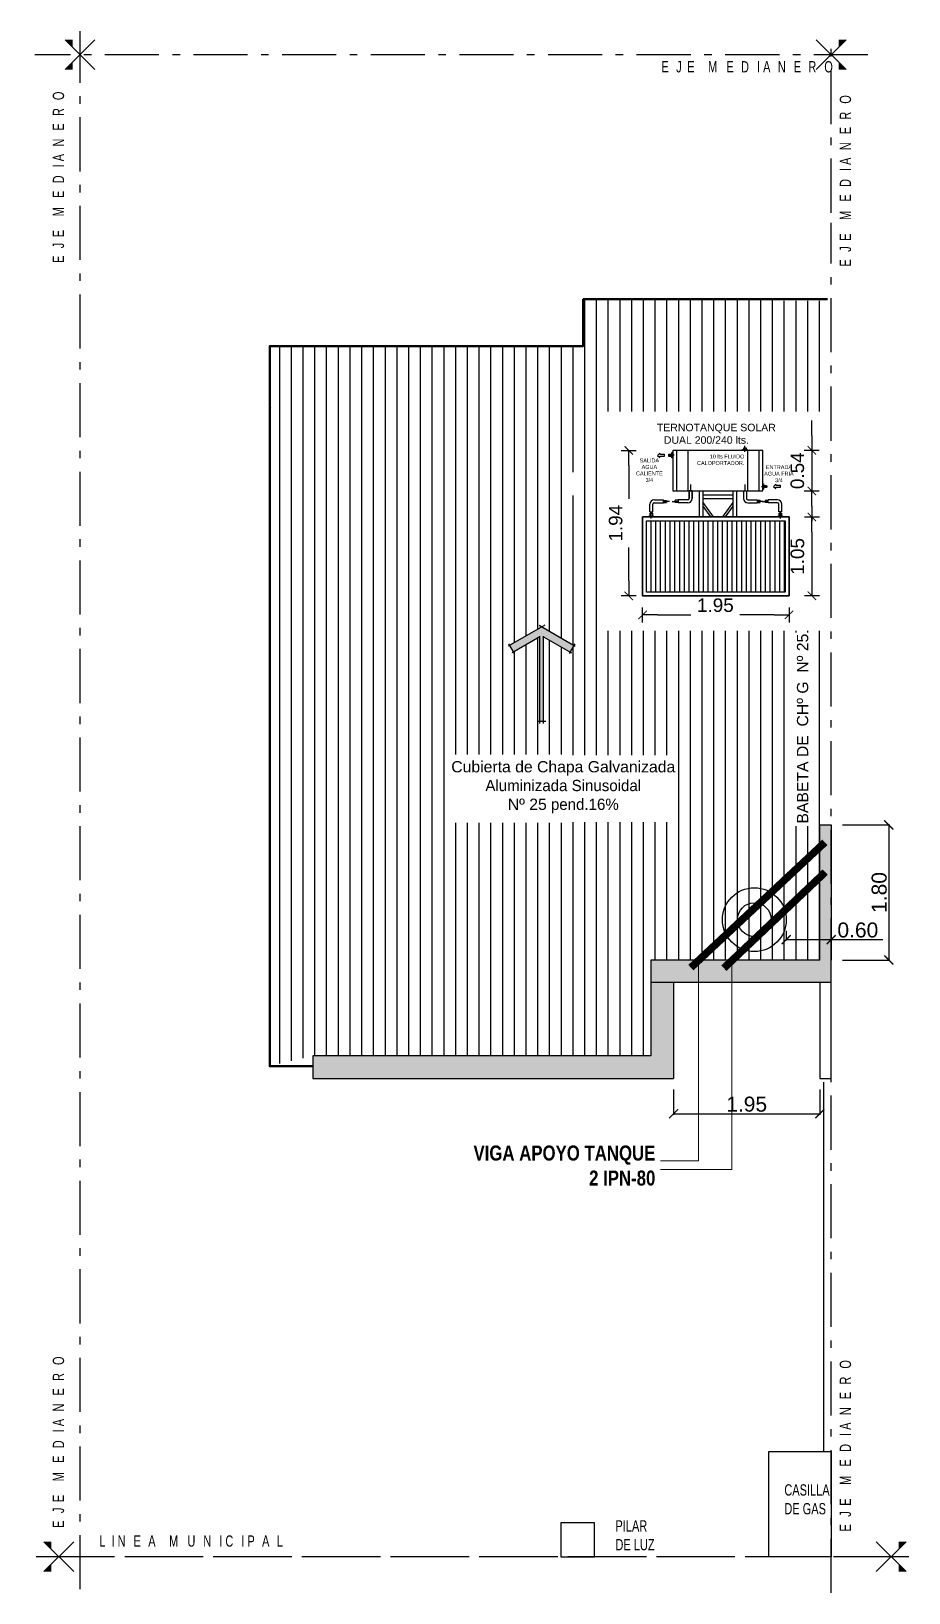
# Model space of a CAD drawing. Header units: millimetres. Extents: x 228 to 428, y 156 to 192.
# Drawn here: x 280.58 to 292.27, y 160.42 to 181.21 of the extents above; entities that cross this region are included whole.
import ezdxf

# ---------------------------------------------------------------- set-up
doc = ezdxf.new("R2010")
doc.units = ezdxf.units.MM
doc.header["$LTSCALE"] = 0.1
doc.header["$MEASUREMENT"] = 0
doc.header["$PDMODE"] = 3
doc.header["$PDSIZE"] = 0.1
for name, pattern in [('ACAD_ISO02W100', [15, 12, -3]), ('ACAD_ISO10W100', [18, 12, -3, 0, -3]), ('DASHDOT2', [12.7, 6.35, -3.175, 0, -3.175]), ('HIDDEN', [0.375, 0.25, -0.125])]:
    doc.linetypes.add(name, pattern=pattern)
doc.layers.get('DEFPOINTS').update_dxf_attribs({"color": 1})
doc.layers.add('00-COTAS', color=1, linetype='Continuous', lineweight=9)
doc.layers.add('SOMBRA', color=1, linetype='Continuous', lineweight=0)
for name, color, linetype in [('01', 1, 'Continuous'), ('02', 2, 'Continuous'), ('ACCESORIO', 1, 'Continuous'), ('CONEX. AGUA CORR.', 170, 'Continuous'), ('CORREAS', 170, 'Continuous'), ('Cotas', 1, 'Continuous'), ('EJES', 6, 'Continuous'), ('EQUIP-SANIT', 2, 'Continuous'), ('M-A-150', 4, 'Continuous'), ('Muros', 3, 'Continuous'), ('PROYEC.TECHOS', 5, 'Continuous'), ('TEXTO', 2, 'Continuous'), ('Textos', 2, 'Continuous')]:
    doc.layers.add(name, color=color, linetype=linetype)
doc.styles.add('ARIAL', font='arial.ttf', dxfattribs={"height": 0.18})
doc.styles.add('Arial20', font='arial.ttf', dxfattribs={"height": 0.2})
doc.styles.add('Arial30', font='arial.ttf', dxfattribs={"width": 0.8, "height": 0.3})
doc.styles.add('COTAS', font='ROMANS.shx', dxfattribs={"width": 0.7})
doc.dimstyles.new('COTA-1-100', dxfattribs={"dimtxt": 0.2, "dimasz": 0.12, "dimexe": 0.012, "dimexo": 0.15, "dimgap": 0.025, "dimtad": 1, "dimzin": 0, "dimdsep": 46, "dimtxsty": 'Arial20', "dimblk1": 'ARCHTICK', "dimblk2": 'ARCHTICK', "dimsah": 1, "dimcen": 0.09, "dimclrd": 256, "dimclre": 256, "dimclrt": 256, "dimazin": 0, "dimtfac": 1, "dimtofl": 0, "dimtmove": 2, "dimatfit": 3, "dimldrblk": 'ARCHTICK', "dimfxl": 1, "dimtolj": 1, "dimtzin": 0, "dimarcsym": 0})
doc.dimstyles.new('COTA100', dxfattribs={"dimtxt": 0.15, "dimasz": 0.2, "dimexe": 0, "dimexo": 0, "dimgap": 0.09, "dimtad": 1, "dimzin": 0, "dimdsep": 46, "dimtxsty": 'ARIAL', "dimblk": 'COTA_N', "dimcen": 0.1, "dimse1": 1, "dimse2": 1, "dimclrd": 256, "dimclrt": 1, "dimadec": 0, "dimazin": 0, "dimtfac": 1, "dimtix": 1, "dimtmove": 2, "dimatfit": 3, "dimldrblk": 'COTA_N', "dimfxl": 1, "dimtolj": 1, "dimtzin": 0, "dimarcsym": 0})

# ---------------------------------------------------------------- blocks, each defined once
blk = doc.blocks.new('SIMETRIA')
for p, q in [((-0.53, 0.53), (0.53, -0.53)), ((0.53, 0.53), (-0.53, -0.53))]:
    blk.add_line(p, q)
for points in [[(-0.53, 0.53), (-0.265, 0.265), (-0.53, 0.265)], [(0.53, 0.53), (0.265, 0.265), (0.53, 0.265)]]:
    blk.add_solid(points)
blk = doc.blocks.new('SDFGBB')
blk.add_hatch(color=256).paths.add_polyline_path([(-0.353, 0.316), (-0.402, 0.232), (0, 0), (0.402, 0.232), (0.353, 0.316), (0.024, 0.126), (0.024, 1.177), (-0.022, 1.177), (-0.022, 0.124)])
for p, q in [((-0.051, 1.177), (0.05, 1.177)), ((-0.022, 1.205), (-0.022, 0.116)), ((0.024, 1.205), (0.024, 0.116)), ((0.037, -0.022), (-0.418, 0.241)), ((-0.412, 0.214), (-0.343, 0.333)), ((-0.022, 0.124), (-0.37, 0.325)), ((-0.033, -0.019), (0.418, 0.241)), ((0.024, 0.126), (0.37, 0.325)), ((0.412, 0.214), (0.343, 0.333))]:
    blk.add_line(p, q)
blk = doc.blocks.new('UNION')
at = {"layer": 'ACCESORIO'}
for p, q in [((4193.817, 1802.642), (4193.817, 1802.652)), ((4193.817, 1802.652), (4193.837, 1802.652)), ((4193.837, 1802.652), (4193.837, 1802.692)), ((4193.837, 1802.692), (4193.867, 1802.692)), ((4193.837, 1802.652), (4193.887, 1802.652)), ((4193.867, 1802.692), (4193.867, 1802.652)), ((4193.887, 1802.642), (4193.887, 1802.652))]:
    blk.add_line(p, q, dxfattribs=at)
blk = doc.blocks.new('FLECHA')
at = {"layer": 'ACCESORIO'}
for p, q in [((4195.471, 1803.059), (4195.521, 1803.059)), ((4195.471, 1803.039), (4195.521, 1803.039)), ((4195.521, 1803.039), (4195.521, 1803.059))]:
    blk.add_line(p, q, dxfattribs=at)
blk.add_lwpolyline([(4195.471, 1803.059), (4195.471, 1803.07), (4195.45, 1803.048), (4195.471, 1803.026), (4195.471, 1803.039)], dxfattribs=at)
blk = doc.blocks.new('ACCESO P FLUIDO')
at = {"layer": 'ACCESORIO', "linetype": 'HIDDEN'}
blk.add_line((4195.099, 1803.508), (4195.099, 1803.588), dxfattribs=at)
at = {"layer": 'ACCESORIO'}
for p, q in [((4195.064, 1803.528), (4195.064, 1803.538)), ((4195.064, 1803.538), (4195.084, 1803.538)), ((4195.084, 1803.538), (4195.084, 1803.563)), ((4195.084, 1803.563), (4195.114, 1803.563)), ((4195.084, 1803.538), (4195.134, 1803.538)), ((4195.114, 1803.563), (4195.114, 1803.538)), ((4195.134, 1803.528), (4195.134, 1803.538))]:
    blk.add_line(p, q, dxfattribs=at)
blk = doc.blocks.new('COTA_N')
for p, q in [((-1, 0), (0, 0)), ((0, 0.5), (0, -0.5))]:
    blk.add_line(p, q)
at = {"const_width": 0.065}
blk.add_lwpolyline([(0.14, 0.14), (0.28, 0.28), (0, 0), (-0.14, -0.14), (-0.28, -0.28)], dxfattribs=at)
blk = doc.blocks.new('*D21')
at = {"layer": 'Cotas', "lineweight": -2, "ltscale": 0.02, "transparency": 16777216}
blk.add_line((290.975, 174.542), (290.975, 173.892), dxfattribs=at)
at = {"layer": 'DEFPOINTS', "color": 0, "ltscale": 0.02, "transparency": 16777216}
for p in [(290.671, 174.742), (290.975, 174.742), (290.671, 173.692)]:
    blk.add_point(p, dxfattribs=at)
at = {"layer": 'Cotas', "lineweight": -2, "ltscale": 0.02, "transparency": 16777216, "xscale": 0.2, "yscale": 0.2, "zscale": 0.2}
for p, rotation in [((290.975, 174.742), 90), ((290.975, 173.692), 270)]:
    blk.add_blockref('COTA_N', p, dxfattribs=dict(at, rotation=rotation))
at = {"layer": 'Cotas', "color": 2, "ltscale": 0.02, "transparency": 16777216, "insert": (290.783, 174.217), "char_height": 0.18, "attachment_point": 5, "rotation": 90, "style": 'ARIAL'}
blk.add_mtext('\\A1;1.05', dxfattribs=at)
blk = doc.blocks.new('*D22')
at = {"layer": 'Cotas', "lineweight": -2, "ltscale": 0.02, "transparency": 16777216}
for p, q in [((288.921, 173.438), (289.364, 173.438)), ((290.471, 173.438), (290.016, 173.438))]:
    blk.add_line(p, q, dxfattribs=at)
at = {"layer": 'DEFPOINTS', "color": 0, "ltscale": 0.02, "transparency": 16777216}
for p in [(288.721, 173.692), (290.671, 173.692), (290.671, 173.438)]:
    blk.add_point(p, dxfattribs=at)
at = {"layer": 'Cotas', "lineweight": -2, "ltscale": 0.02, "transparency": 16777216, "xscale": 0.2, "yscale": 0.2, "zscale": 0.2, "rotation": 180}
blk.add_blockref('COTA_N', (288.721, 173.438), dxfattribs=at)
at = {"layer": 'Cotas', "lineweight": -2, "ltscale": 0.02, "transparency": 16777216, "xscale": 0.2, "yscale": 0.2, "zscale": 0.2}
blk.add_blockref('COTA_N', (290.671, 173.438), dxfattribs=at)
at = {"layer": 'Cotas', "color": 2, "ltscale": 0.02, "transparency": 16777216, "insert": (289.69, 173.566), "char_height": 0.18, "attachment_point": 5, "style": 'ARIAL'}
blk.add_mtext('\\A1;1.95', dxfattribs=at)
blk = doc.blocks.new('*D23')
at = {"layer": 'Cotas', "lineweight": -2, "ltscale": 0.02, "transparency": 16777216}
for p, q in [((288.537, 175.428), (288.537, 174.984)), ((288.537, 173.892), (288.537, 174.334))]:
    blk.add_line(p, q, dxfattribs=at)
at = {"layer": 'DEFPOINTS', "color": 0, "ltscale": 0.02, "transparency": 16777216}
for p in [(288.537, 175.628), (288.933, 175.628), (288.921, 173.692)]:
    blk.add_point(p, dxfattribs=at)
at = {"layer": 'Cotas', "lineweight": -2, "ltscale": 0.02, "transparency": 16777216, "xscale": 0.2, "yscale": 0.2, "zscale": 0.2}
for p, rotation in [((288.537, 175.628), 90), ((288.537, 173.692), 270)]:
    blk.add_blockref('COTA_N', p, dxfattribs=dict(at, rotation=rotation))
at = {"layer": 'Cotas', "color": 2, "ltscale": 0.02, "transparency": 16777216, "insert": (288.363, 174.659), "char_height": 0.18, "attachment_point": 5, "rotation": 90, "style": 'ARIAL'}
blk.add_mtext('\\A1;1.94', dxfattribs=at)
blk = doc.blocks.new('*D24')
at = {"layer": 'Cotas', "lineweight": -2, "ltscale": 0.02, "transparency": 16777216}
for p, q in [((290.974, 175.828), (290.974, 176.028)), ((290.974, 175.628), (290.974, 175.088)), ((290.974, 174.888), (290.974, 174.688))]:
    blk.add_line(p, q, dxfattribs=at)
at = {"layer": 'DEFPOINTS', "color": 0, "ltscale": 0.02, "transparency": 16777216}
for p in [(290.322, 175.628), (290.974, 175.628), (290.322, 175.088)]:
    blk.add_point(p, dxfattribs=at)
at = {"layer": 'Cotas', "lineweight": -2, "ltscale": 0.02, "transparency": 16777216, "xscale": 0.2, "yscale": 0.2, "zscale": 0.2}
for p, rotation in [((290.974, 175.628), 270), ((290.974, 175.088), 90)]:
    blk.add_blockref('COTA_N', p, dxfattribs=dict(at, rotation=rotation))
at = {"layer": 'Cotas', "color": 2, "ltscale": 0.02, "transparency": 16777216, "insert": (290.782, 175.358), "char_height": 0.18, "attachment_point": 5, "rotation": 90, "style": 'ARIAL'}
blk.add_mtext('\\A1;0.54', dxfattribs=at)
blk = doc.blocks.new('_ARCHTICK')
at = {"color": 0, "linetype": 'ByBlock', "const_width": 0.15}
blk.add_lwpolyline([(-0.5, -0.5), (0.5, 0.5)], dxfattribs=at)
blk = doc.blocks.new('*D54')
at = {"layer": 'Cotas', "lineweight": -2, "transparency": 16777216}
for p, q in [((291.381, 170.642), (292.011, 170.642)), ((291.999, 170.642), (291.999, 168.842)), ((291.381, 168.842), (292.011, 168.842))]:
    blk.add_line(p, q, dxfattribs=at)
at = {"layer": 'DEFPOINTS', "color": 0, "transparency": 16777216}
for p in [(291.231, 170.642), (291.231, 168.842), (291.999, 168.842)]:
    blk.add_point(p, dxfattribs=at)
at = {"layer": 'Cotas', "lineweight": -2, "transparency": 16777216, "xscale": 0.12, "yscale": 0.12, "zscale": 0.12}
for p, rotation in [((291.999, 170.642), 90), ((291.999, 168.842), 270)]:
    blk.add_blockref('_ARCHTICK', p, dxfattribs=dict(at, rotation=rotation))
at = {"layer": 'Cotas', "color": 2, "transparency": 16777216, "insert": (291.872, 169.742), "char_height": 0.2, "attachment_point": 5, "rotation": 90, "style": 'Arial20'}
blk.add_mtext('\\A1;1.80', dxfattribs=at)
blk = doc.blocks.new('*D169')
at = {"layer": 'Cotas', "lineweight": -2, "transparency": 16777216}
for p, q in [((289.133, 167.117), (289.133, 166.783)), ((291.081, 167.117), (291.081, 166.783)), ((289.133, 166.795), (291.081, 166.795))]:
    blk.add_line(p, q, dxfattribs=at)
at = {"layer": 'DEFPOINTS', "color": 0, "transparency": 16777216}
for p in [(289.133, 167.267), (291.081, 167.267), (291.081, 166.795)]:
    blk.add_point(p, dxfattribs=at)
at = {"layer": 'Cotas', "lineweight": -2, "transparency": 16777216, "xscale": 0.12, "yscale": 0.12, "zscale": 0.12, "rotation": 180}
blk.add_blockref('_ARCHTICK', (289.133, 166.795), dxfattribs=at)
at = {"layer": 'Cotas', "lineweight": -2, "transparency": 16777216, "xscale": 0.12, "yscale": 0.12, "zscale": 0.12}
blk.add_blockref('_ARCHTICK', (291.081, 166.795), dxfattribs=at)
at = {"layer": 'Cotas', "color": 2, "transparency": 16777216, "insert": (290.107, 166.922), "char_height": 0.2, "attachment_point": 5, "style": 'Arial20'}
blk.add_mtext('\\A1;1.95', dxfattribs=at)
blk = doc.blocks.new('*D170')
at = {"layer": 'Cotas', "lineweight": -2, "transparency": 16777216}
for p, q in [((290.634, 169.23), (290.634, 169.102)), ((290.634, 169.114), (291.231, 169.114)), ((291.231, 169.23), (291.231, 169.102))]:
    blk.add_line(p, q, dxfattribs=at)
at = {"layer": 'DEFPOINTS', "color": 0, "transparency": 16777216}
for p in [(290.634, 169.38), (291.231, 169.38), (291.231, 169.114)]:
    blk.add_point(p, dxfattribs=at)
at = {"layer": 'Cotas', "lineweight": -2, "transparency": 16777216, "xscale": 0.12, "yscale": 0.12, "zscale": 0.12, "rotation": 180}
blk.add_blockref('_ARCHTICK', (290.634, 169.114), dxfattribs=at)
at = {"layer": 'Cotas', "lineweight": -2, "transparency": 16777216, "xscale": 0.12, "yscale": 0.12, "zscale": 0.12}
blk.add_blockref('_ARCHTICK', (291.231, 169.114), dxfattribs=at)
at = {"layer": 'Cotas', "color": 2, "transparency": 16777216, "insert": (291.587, 169.241), "char_height": 0.2, "attachment_point": 5, "style": 'Arial20'}
blk.add_mtext('\\A1;0.60', dxfattribs=at)

msp = doc.modelspace()

# ---------------------------------------------------------------- hatches: boundary and pattern name
at = {"layer": '02'}
h = msp.add_hatch(dxfattribs=at)
h.set_pattern_fill('ANSI31', color=256, scale=1.25, angle=45, style=0)
h.set_pattern_definition([(90, (702.48317, 396.32433), (-0.15625, 3e-17), [])])
h.paths.add_polyline_path([(291.0809, 173.2264), (288.1595, 173.2264), (288.1595, 176.1476), (291.2309, 176.1476), (291.2309, 177.6169), (287.9309, 177.642), (287.6654, 173.1136), (287.807, 173.0319), (287.7554, 172.9425), (287.6654, 172.9944), (287.6654, 171.5699), (289.2016, 171.5699), (289.2018, 170.6765), (287.6532, 170.6765), (287.6654, 167.567), (287.9326, 167.5665), (287.9309, 167.567), (288.0809, 167.567), (288.0826, 167.567), (288.833, 167.567), (288.833, 168.8424), (291.0809, 168.8424)])
h.paths.add_polyline_path([(290.7245, 173.2031), (290.9834, 173.2031), (290.9891, 170.6227), (290.7302, 170.6227)], flags=16)
h.paths.add_polyline_path([(287.3545, 173.1471), (287.0002, 172.9425), (286.9486, 173.0319), (287.3778, 173.2797), (287.6654, 173.1136), (287.9309, 177.0134), (283.7559, 177.0206), (283.7559, 167.4347), (284.3309, 167.567), (287.6654, 167.567), (287.6549, 170.67), (286.0942, 170.67), (286.1048, 171.5796), (287.6654, 171.5796), (287.6654, 172.9944), (287.4039, 173.1454), (287.4039, 172.0224), (287.3545, 172.0224)])
h.paths.add_polyline_path([(291.0145, 168.8669), (290.7054, 168.8669)], flags=16)
at = {"layer": 'ACCESORIO'}
h = msp.add_hatch(dxfattribs=at)
h.set_pattern_fill('ANSI31', color=1, scale=0.02, angle=45)
h.set_pattern_definition([(90, (-1512.40706, 4362.72964), (-0.0635, 2e-17), [])])
h.paths.add_polyline_path([(288.7713, 174.6924), (288.7713, 173.7424), (290.6213, 173.7424), (290.6213, 174.6924)])
at = {"layer": 'SOMBRA', "true_color": 0x991b1e, "transparency": 33554636}
h = msp.add_hatch(color=244, dxfattribs=at)
h.dxf.hatch_style = 1
h.paths.add_polyline_path([(289.4641, 168.8424), (288.833, 168.8424), (288.833, 167.567), (284.3309, 167.567), (284.3309, 167.267), (289.133, 167.267), (289.133, 168.5424), (289.4641, 168.5424)])
h.paths.add_polyline_path([(290.2379, 168.8424), (289.4641, 168.8424), (289.4641, 168.5424), (290.2379, 168.5424)])
h.paths.add_polyline_path([(291.2309, 168.8424), (291.2309, 170.6424), (291.0809, 170.6424), (291.0809, 168.8424), (290.2379, 168.8424), (290.2379, 168.5424), (291.0809, 168.5424), (291.0809, 168.5424), (291.2309, 168.5424)])

# ---------------------------------------------------------------- linework, layer by layer
at = {"layer": '00-COTAS'}
for points in [[(289.4641, 168.8424), (289.4641, 166.1702), (288.9608, 166.1702)], [(289.9089, 168.8424), (289.9089, 166.0538), (288.9608, 166.0538)]]:
    msp.add_lwpolyline(points, dxfattribs=at)
at = {"layer": 'ACCESORIO', "color": 2}
for p, q in [((289.1417, 175.5632), (289.0623, 175.5632)), ((290.3223, 175.6282), (289.1223, 175.6282)), ((289.1223, 175.6282), (289.1223, 175.0882)), ((289.1723, 175.6282), (289.1723, 175.0882)), ((289.3223, 175.6282), (289.3223, 175.0882)), ((290.1223, 175.0882), (290.1223, 175.6282)), ((290.2723, 175.0882), (290.2723, 175.6282)), ((290.3223, 175.0882), (290.3223, 175.6282)), ((289.1223, 175.0882), (290.3223, 175.0882)), ((289.3412, 174.9882), (289.3412, 175.0882)), ((289.3412, 175.0882), (289.3412, 174.9882)), ((289.3812, 175.0882), (289.3412, 175.0882)), ((289.361, 175.1761), (289.361, 175.0967)), ((289.3812, 174.9882), (289.3812, 175.0882)), ((289.3812, 175.0882), (289.3812, 174.9882)), ((289.4723, 175.0882), (289.4723, 174.7424)), ((289.5223, 175.0882), (289.5223, 174.7424)), ((289.5223, 175.0882), (289.5223, 175.0382)), ((289.9223, 175.0882), (289.9223, 174.7424)), ((289.9723, 175.0882), (289.9723, 174.7424)), ((290.0634, 175.0882), (290.0634, 174.9882)), ((290.0634, 175.0882), (290.1034, 175.0882)), ((290.1034, 175.0882), (290.1034, 174.9882)), ((290.3029, 175.1484), (290.3823, 175.1484)), ((288.8162, 174.811), (288.8162, 174.911)), ((288.8562, 174.811), (288.8562, 174.911)), ((288.8734, 174.969), (289.0013, 174.969)), ((288.8755, 174.929), (288.9513, 174.929)), ((288.9513, 174.929), (289.0013, 174.929)), ((289.0013, 174.929), (289.0013, 174.969)), ((289.0013, 174.9633), (289.0413, 174.9633)), ((289.0807, 174.949), (289.0013, 174.949)), ((289.0013, 174.9333), (289.0413, 174.9333)), ((289.0413, 174.9633), (289.0413, 174.9333)), ((289.1166, 174.9501), (289.196, 174.9501)), ((289.156, 174.9358), (289.156, 174.9658)), ((289.196, 174.9658), (289.156, 174.9658)), ((289.196, 174.9358), (289.156, 174.9358)), ((289.246, 174.9701), (289.196, 174.9701)), ((289.196, 174.9701), (289.196, 174.9301)), ((289.3239, 174.9301), (289.196, 174.9301)), ((289.3218, 174.9701), (289.246, 174.9701)), ((289.5223, 175.0382), (289.9223, 175.0382)), ((289.5223, 174.9882), (289.9223, 174.9882)), ((289.5223, 174.9359), (289.6601, 174.7424)), ((289.5223, 174.8842), (289.6233, 174.7424)), ((289.9223, 174.9359), (289.7845, 174.7424)), ((289.9223, 174.8842), (289.8213, 174.7424)), ((290.1207, 174.9301), (290.2486, 174.9301)), ((290.1228, 174.9701), (290.1986, 174.9701)), ((290.1986, 174.9701), (290.2486, 174.9701)), ((290.2486, 174.9701), (290.2486, 174.9301)), ((290.2486, 174.9658), (290.2886, 174.9658)), ((290.2486, 174.9358), (290.2886, 174.9358)), ((290.2886, 174.9358), (290.2886, 174.9658)), ((290.3119, 174.949), (290.3913, 174.949)), ((290.3513, 174.9633), (290.3513, 174.9333)), ((290.3913, 174.9633), (290.3513, 174.9633)), ((290.3913, 174.9333), (290.3513, 174.9333)), ((290.5192, 174.969), (290.3913, 174.969)), ((290.3913, 174.929), (290.3913, 174.969)), ((290.4413, 174.929), (290.3913, 174.929)), ((290.5171, 174.929), (290.4413, 174.929)), ((290.5365, 174.811), (290.5365, 174.911)), ((290.5765, 174.811), (290.5765, 174.911)), ((290.6713, 174.7424), (288.7213, 174.7424)), ((288.8162, 174.811), (288.8562, 174.811)), ((288.8363, 174.723), (288.8363, 174.8024)), ((290.5765, 174.811), (290.5365, 174.811)), ((290.5563, 174.723), (290.5563, 174.8024)), ((290.6713, 174.7424), (290.5913, 174.7424)), ((290.6713, 173.6924), (290.6713, 174.7424)), ((288.7213, 173.6924), (290.6713, 173.6924))]:
    msp.add_line(p, q, dxfattribs=at)
at = {"layer": 'ACCESORIO', "linetype": 'HIDDEN'}
for p, q in [((290.0836, 175.1761), (290.0836, 175.0967)), ((290.328, 174.9501), (290.2486, 174.9501))]:
    msp.add_line(p, q, dxfattribs=at)
at = {"layer": 'ACCESORIO'}
for p, q in [((288.7213, 174.7424), (288.7213, 173.6924)), ((288.7213, 174.7424), (288.8213, 174.7424)), ((288.8213, 174.7424), (288.8013, 174.7424)), ((290.5213, 174.7424), (290.5213, 174.7524)), ((290.5213, 174.7524), (290.5413, 174.7524)), ((290.5413, 174.7524), (290.5413, 174.7924)), ((290.5413, 174.7924), (290.5713, 174.7924)), ((290.5413, 174.7524), (290.5913, 174.7524)), ((290.5713, 174.7924), (290.5713, 174.7524)), ((290.5913, 174.7424), (290.5913, 174.7524))]:
    msp.add_line(p, q, dxfattribs=at)
at = {"layer": 'ACCESORIO', "color": 2}
for points in [[(288.8562, 174.911), (288.8563, 174.9109)], [(289.3412, 174.9882), (289.341, 174.9882)], [(290.1034, 174.9882), (290.1036, 174.9882)], [(290.5365, 174.911), (290.5363, 174.9109)]]:
    msp.add_lwpolyline(points, dxfattribs=at)
for points in [[(290.6713, 174.7424), (290.6713, 173.6924), (288.7213, 173.6924), (288.7213, 174.7424)], [(290.6213, 174.6924), (290.6213, 173.7424), (288.7713, 173.7424), (288.7713, 174.6924)]]:
    msp.add_lwpolyline(points, close=True, dxfattribs=at)
for centre, radius, start, end in [((288.8762, 174.909), 0.0601, 92.66927, 178.11431), ((288.8761, 174.9089), 0.0201, 91.79534, 174.19911), ((289.3212, 174.9902), 0.0201, 271.79534, 354.19911), ((289.3211, 174.9902), 0.0601, 272.66927, 358.11431), ((290.1235, 174.9902), 0.0601, 181.88569, 267.33073), ((290.1234, 174.9902), 0.0201, 185.80089, 268.20466), ((290.5165, 174.9089), 0.0201, 5.80089, 88.20466), ((290.5164, 174.909), 0.0601, 1.88569, 87.33073)]:
    msp.add_arc(centre, radius, start, end, dxfattribs=at)
at = {"layer": 'CORREAS', "color": 146, "linetype": 'DASHDOT2', "ltscale": 0.5, "true_color": 0x105689, "const_width": 0.1}
for points in [[(289.3639, 168.7411), (291.148, 170.4096)], [(289.8034, 168.7339), (291.1529, 170.0129)]]:
    msp.add_lwpolyline(points, dxfattribs=at)
at = {"layer": 'Cotas', "ltscale": 0.02}
msp.add_line((283.7809, 176.1988), (283.7809, 176.1988), dxfattribs=at)
at = {"layer": 'Cotas'}
msp.add_line((291.2309, 169.1141), (291.9219, 169.1141), dxfattribs=at)
at = {"layer": 'EJES', "linetype": 'ACAD_ISO10W100', "ltscale": 0.6}
for p, q in [((281.2309, 160.4643), (281.2309, 181.2098)), ((291.2309, 178.7934), (291.2309, 181.1317)), ((291.7218, 180.8977), (280.6307, 180.8976)), ((291.2309, 160.4171), (291.2309, 178.6606)), ((292.2652, 160.8977), (280.5809, 160.8976)), ((292.0312, 160.8978), (280.6309, 160.8977))]:
    msp.add_line(p, q, dxfattribs=at)
at = {"layer": 'EQUIP-SANIT', "color": 3, "linetype": 'Continuous'}
for radius in [0.425, 0.225]:
    msp.add_circle((290.2091, 169.38), radius, dxfattribs=at)
at = {"layer": 'M-A-150', "linetype": 'Continuous'}
for p, q in [((291.0809, 168.8424), (291.0809, 170.6424)), ((291.0809, 170.6424), (291.2309, 170.6424)), ((291.2309, 170.6424), (291.2309, 168.8424)), ((288.833, 168.8424), (288.833, 167.567)), ((291.0809, 168.8424), (288.833, 168.8424)), ((291.2309, 167.267), (291.2309, 168.8424)), ((291.2309, 168.5424), (288.833, 168.5424)), ((289.133, 168.5424), (289.133, 167.267)), ((291.0809, 168.5424), (291.0809, 167.267)), ((284.3309, 167.567), (284.3309, 167.267)), ((291.2309, 167.267), (291.2309, 167.567)), ((284.3309, 167.267), (289.133, 167.267)), ((289.1309, 167.267), (289.1309, 167.267)), ((291.0809, 167.267), (291.2309, 167.267))]:
    msp.add_line(p, q, dxfattribs=at)
msp.add_lwpolyline([(288.833, 167.567), (284.3309, 167.567)], dxfattribs=at)
at = {"layer": 'Muros', "color": 2}
msp.add_line((291.1336, 162.2977), (291.1336, 167.217), dxfattribs=at)
for points in [[(290.4026, 162.2977), (291.2309, 162.2977), (291.2309, 160.8977), (290.4026, 160.8978)], [(287.6309, 160.8978), (288.0809, 160.8978), (288.0809, 161.3478), (287.6309, 161.3478)]]:
    msp.add_lwpolyline(points, close=True, dxfattribs=at)
at = {"layer": 'PROYEC.TECHOS', "color": 2, "lineweight": 50}
msp.add_lwpolyline([(284.3309, 167.4275), (283.7559, 167.4275), (283.7559, 167.442), (283.7559, 177.017), (287.9309, 177.017), (287.9309, 177.642), (291.1809, 177.642)], dxfattribs=at)

# ---------------------------------------------------------------- block references
at = {"layer": '01', "color": 1, "linetype": 'ACAD_ISO02W100', "xscale": 0.375, "yscale": 0.375, "zscale": 0.375, "rotation": 270}
msp.add_blockref('SIMETRIA', (292.0312, 160.8978), dxfattribs=at)
at = {"layer": 'ACCESORIO', "color": 2}
for p, rotation in [((2091.7642, -4018.2886), 89.99999999999999), ((-1512.3196, 4369.0002), 270)]:
    msp.add_blockref('UNION', p, dxfattribs=dict(at, rotation=rotation))
for name in ['ACCESO P FLUIDO', 'UNION']:
    msp.add_blockref(name, (-3905.0155, -1627.8995), dxfattribs=at)
at = {"layer": 'CONEX. AGUA CORR.', "color": 1, "xscale": 1.283449415774157, "yscale": 1.283449415774157, "zscale": 1.283449415774157}
for p in [(-5095.7261, -2138.5584), (-5094.1817, -2138.9713)]:
    msp.add_blockref('FLECHA', p, dxfattribs=at)
at = {"layer": 'Cotas', "color": 6, "xscale": -1.068242365602371, "yscale": 1.068242365602371, "zscale": 1.068242365602454, "rotation": 180}
msp.add_blockref('SDFGBB', (287.3778, 173.2797), dxfattribs=at)
at = {"layer": 'EJES', "linetype": 'ACAD_ISO10W100', "ltscale": 0.6, "yscale": 0.375, "zscale": 0.375}
for p, xscale, rotation in [((281.231, 180.8977), -0.375, 90), ((291.2309, 180.8977), 0.375, 270), ((280.9481, 160.8979), -0.375, 90)]:
    msp.add_blockref('SIMETRIA', p, dxfattribs=dict(at, xscale=xscale, rotation=rotation))

# ---------------------------------------------------------------- texts
at = {"layer": 'TEXTO', "insert": (288.8911, 166.3726), "char_height": 0.2, "width": 3.196988, "attachment_point": 3, "style": 'Arial30'}
msp.add_mtext('{\\fArial|b1|i0|c0|p34;VIGA APOYO TANQUE\\P2 IPN-80}', dxfattribs=at)
at = {"layer": 'Textos', "attachment_point": 1, "style": 'COTAS'}
for s, insert, char_height, width in [('\\pxql;{\\fArial|b0|i0|c0|p34;\\T2;EJE MEDIANERO}', (288.9726, 180.8115), 0.15, 2.994623), ('{\\fArial|b0|i0|c0|p34;CASILLA DE GAS}', (290.6084, 161.8616), 0.15, 0.602087), ('{\\fArial|b0|i0|c0|p34;PILAR DE LUZ}', (288.3595, 161.3827), 0.15, 0.634625), ('\\pxql;{\\fArial|b0|i0|c0|p34;\\H1.5x;\\T2;LINEA MUNICIPA\\H1x;L}', (281.4868, 161.1809), 0.1, 3.194623)]:
    msp.add_mtext(s, dxfattribs=dict(at, insert=insert, char_height=char_height, width=width))
at = {"layer": 'Textos', "char_height": 0.15, "width": 2.994623, "attachment_point": 1, "rotation": 90, "style": 'COTAS'}
for insert in [(280.8682, 178.1248), (291.3464, 178.0768), (280.8682, 161.2816), (291.3464, 161.2336)]:
    msp.add_mtext('\\pxql;{\\fArial|b0|i0|c0|p34;\\T2;EJE MEDIANERO}', dxfattribs=dict(at, insert=insert))
at = {"layer": 'Textos', "linetype": 'ACAD_ISO10W100', "attachment_point": 3}
for s, insert, char_height, width in [('{\\fArial|b0|i0|c0|p34;TERNOTANQUE SOLAR\\P\\pxqc;DUAL 200/240 lts\\fArial|b0|i0|c186|p34;.}', (290.4948, 175.9833), 0.1, 1.848311), ('\\pxqc;{\\fArial|b0|i0|c0|p34;SALIDA\\PAGUA\\PCALIENTE\\P3/4}', (289.2931, 175.5212), 0.052106, 0.963081), ('{\\fArial|b0|i0|c0|p34;10 lts FLUIDO\\PCALOPORTADOR\\fArial|b0|i0|c186|p34;.}', (290.0765, 175.5732), 0.052106, 0.963081), ('\\pxqc;{\\fArial|b0|i0|c0|p34;ENTRADA\\PAGUA FRIA\\P3/4}', (291.0183, 175.4313), 0.052106, 0.963081)]:
    msp.add_mtext(s, dxfattribs=dict(at, insert=insert, char_height=char_height, width=width))
at = {"layer": 'Textos', "linetype": 'ACAD_ISO10W100', "lineweight": 50, "insert": (290.7762, 170.6594), "char_height": 0.15, "attachment_point": 1, "rotation": 90}
msp.add_mtext('{\\fArial|b0|i0|c0|p34;BABETA DE \\fArial|b0|i0|c238|p34; CH\\fArial|b0|i0|c0|p34;º\\fArial|b0|i0|c238|p34; G  N\\fArial|b0|i0|c0|p34;º\\fArial|b0|i0|c238|p34; 2\\fArial|b0|i0|c0|p34;5}', dxfattribs=at)
at = {"layer": 'Textos', "color": 1, "insert": (285.4972, 171.4914), "char_height": 0.15, "width": 4.335406, "attachment_point": 1}
msp.add_mtext('\\pxqc;{\\fArial|b0|i0|c238|p34;Cubierta de Chapa Galvanizada}\\PAluminizada Sinusoidal\\P{\\fArial|b0|i0|c238|p34;Nº 25} pend.16%', dxfattribs=at)

# ---------------------------------------------------------------- dimensions: what is measured, and where the dimension line sits
at = {"layer": 'Cotas', "ltscale": 0.02}
for base, p1, p2, picture, middle in [((290.974, 175.6282), (290.3223, 175.0882), (290.3223, 175.6282), '*D24', (290.7821, 175.3582)), ((290.9747, 174.7424), (290.6713, 173.6924), (290.6713, 174.7424), '*D21', (290.7828, 174.2174))]:
    dim = msp.add_linear_dim(base=base, p1=p1, p2=p2, angle=90, dimstyle='COTA100', override={"dimgap": 0.1, "dimjust": 1, "dimclrt": 2, "dimfxl": 1.25, "dimfxlon": 1, "dimarcsym": 1}, dxfattribs=at)
    dim.commit()
    dim.dimension.update_dxf_attribs({"geometry": picture, "text_midpoint": middle})
dim = msp.add_linear_dim(base=(288.5369, 175.6282), p1=(288.9215, 173.6924), p2=(288.9334, 175.6282), angle=90, dimstyle='COTA100', override={"dimgap": 0.1, "dimjust": 1, "dimclrt": 2, "dimfxl": 1.25, "dimfxlon": 1, "dimarcsym": 1}, dxfattribs=at)
dim.commit()
dim.dimension.update_dxf_attribs({"geometry": '*D23', "text_midpoint": (288.3631, 174.6594), "dimtype": 160})
dim = msp.add_linear_dim(base=(290.6713, 173.4382), p1=(288.7213, 173.6924), p2=(290.6713, 173.6924), dimstyle='COTA100', override={"dimgap": 0.1, "dimjust": 1, "dimclrt": 2, "dimfxl": 1.25, "dimfxlon": 1, "dimarcsym": 1}, dxfattribs=at)
dim.commit()
dim.dimension.update_dxf_attribs({"geometry": '*D22', "text_midpoint": (289.6901, 173.5658), "dimtype": 160})
at = {"layer": 'Cotas'}
dim = msp.add_linear_dim(base=(291.9991, 168.8424), p1=(291.2309, 170.6424), p2=(291.2309, 168.8424), angle=90, dimstyle='COTA-1-100', override={"dimclrt": 2}, dxfattribs=at)
dim.commit()
dim.dimension.update_dxf_attribs({"geometry": '*D54', "text_midpoint": (291.872, 169.7424)})
dim = msp.add_linear_dim(base=(291.2309, 169.1141), p1=(290.6341, 169.38), p2=(291.2309, 169.38), dimstyle='COTA-1-100', override={"dimclrt": 2}, dxfattribs=at)
dim.commit()
dim.dimension.update_dxf_attribs({"geometry": '*D170', "text_midpoint": (291.587, 169.2412), "dimtype": 160})
dim = msp.add_linear_dim(base=(291.0809, 166.7946), p1=(289.133, 167.267), p2=(291.0809, 167.267), dimstyle='COTA-1-100', override={"dimclrt": 2}, dxfattribs=at)
dim.commit()
dim.dimension.update_dxf_attribs({"geometry": '*D169', "text_midpoint": (290.107, 166.9217)})

doc.saveas('drawing.dxf')
